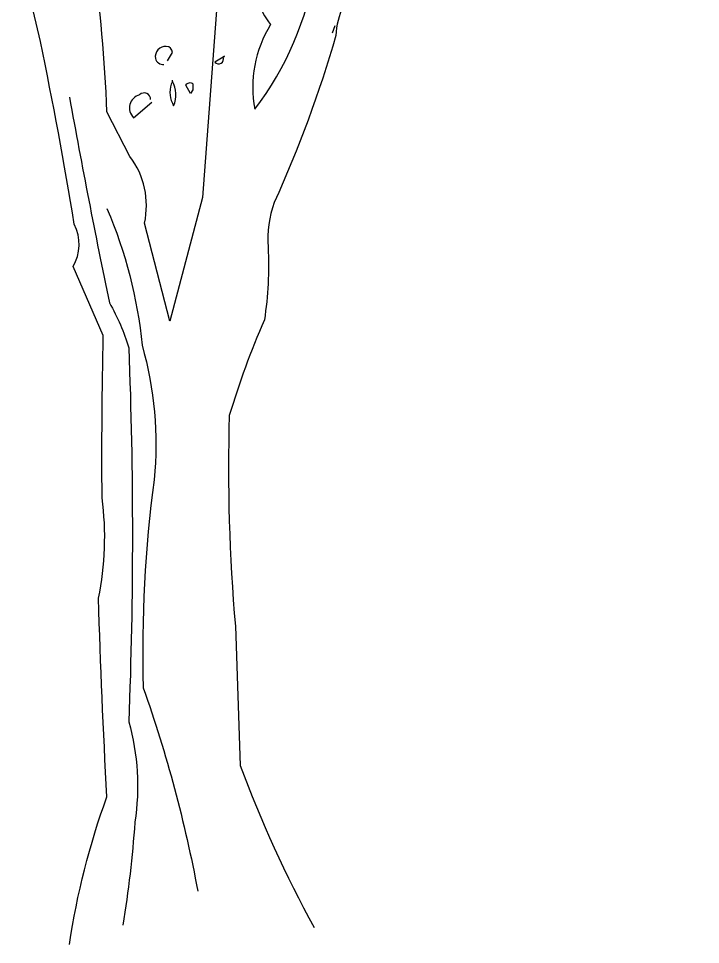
# Model space of a CAD drawing. Extents: x 951.8 to 961.6, y 1779.7 to 1793.2.
# Drawn here: x 955.58 to 959.37, y 1779.71 to 1784.85 of the extents above; entities that cross this region are included whole.
import ezdxf

# ---------------------------------------------------------------- set-up
doc = ezdxf.new("R2010")
doc.units = 0
doc.layers.get('0').update_dxf_attribs({"linetype": 'CONTINUOUS'})

msp = doc.modelspace()

# ---------------------------------------------------------------- linework, layer by layer
at = {"linetype": 'CONTINUOUS'}
for points in [[(958.4588, 1787.209), (958.2302, 1786.8863, -0.103516), (958.0487, 1786.8057, -0.263885), (958.2235, 1787.1082, 0.184021), (958.3109, 1787.3906, -0.641693), (958.2907, 1787.4712, 0.359894), (958.1832, 1787.3704, -0.041519), (957.6117, 1787.0275, 0.142288), (957.2151, 1786.5771, -0.330444), (957.1748, 1786.3418, -0.018387), (956.9529, 1785.3805, 0.308121), (956.8924, 1785.1048, 0.186462), (956.9798, 1784.8157, 0.184647), (956.8924, 1784.3452, 0.124985), (957.2286, 1785.1317, -0.090317), (957.3294, 1785.5821, -0.081436), (957.7193, 1786.3284, 0.012741), (958.1092, 1786.7384), (958.116, 1786.7452)], [(959.3664, 1786.8124, 0.087677), (958.6739, 1786.5435, 0.246613), (958.5193, 1786.4897, -0.059418), (958.1697, 1786.2141, 0.132263), (957.7798, 1785.6763, 0.073013), (957.3832, 1784.9166, 0.098373), (957.3428, 1784.7552, -0.036575), (957, 1783.8275, 0.099014), (956.9664, 1783.5788, -0.049866), (956.9462, 1783.1754, 0.029373), (956.7512, 1782.6443, 0.029037), (956.7848, 1781.4745), (956.8117, 1780.7014, 0.03653), (957.2218, 1779.8006)], [(955.8638, 1779.7065, -0.050018), (956.0722, 1780.5266, -0.006073), (956.0252, 1781.6292, 0.083801), (956.0453, 1782.1872, -0.007568), (956.0521, 1783.088), (955.884, 1783.4712, 0.257843), (955.8907, 1783.7065, 0.011612), (955.7025, 1784.7216), (955.5815, 1785.2393)], [(956.684, 1784.9435), (956.6033, 1783.8544), (956.4218, 1783.1687), (956.2806, 1783.7132, 0.219635), (956.2, 1784.083), (956.0722, 1784.3317, 0.021927), (955.9983, 1785.1922, -0.158203)], [(956.4084, 1784.6141), (956.4353, 1784.6611, 0.4142), (956.4017, 1784.6947, 0.475433), (956.3411, 1784.6275, 0.355026), (956.3882, 1784.5939)], [(956.7176, 1784.6342), (956.6706, 1784.6073, 0.831802), (956.7176, 1784.6342), (956.7243, 1784.641), (956.7176, 1784.6342)], [(956.4353, 1784.4998, 0.222214), (956.4353, 1784.3788), (956.442, 1784.3653, 0.249405), (956.4353, 1784.4998), (956.4353, 1784.5065)], [(956.5361, 1784.4326), (956.5092, 1784.4796, -0.489075), (956.5496, 1784.4863), (956.5496, 1784.4527), (956.5361, 1784.4326)], [(956.3143, 1784.3989, 0.680847), (956.2538, 1784.4258, 0.580322), (956.2201, 1784.2981), (956.321, 1784.3855)], [(955.8638, 1784.4124, 0.005661), (956.0857, 1783.2695, -0.062256), (956.1932, 1783.0208, -0.019409), (956.1932, 1780.9435, -0.107346), (956.2269, 1780.3855, -0.024567), (956.1596, 1779.814)], [(956.0722, 1783.7939, -0.076859), (956.2672, 1783.0342, -0.093506), (956.3344, 1782.288, 0.040573), (956.2739, 1781.1317, -0.038879), (956.5764, 1780.0023)]]:
    msp.add_lwpolyline(points, format="xyb", dxfattribs=at)
msp.add_lwpolyline([(957.3361, 1784.809), (957.3227, 1784.7687)], dxfattribs=at)

doc.saveas('drawing.dxf')
